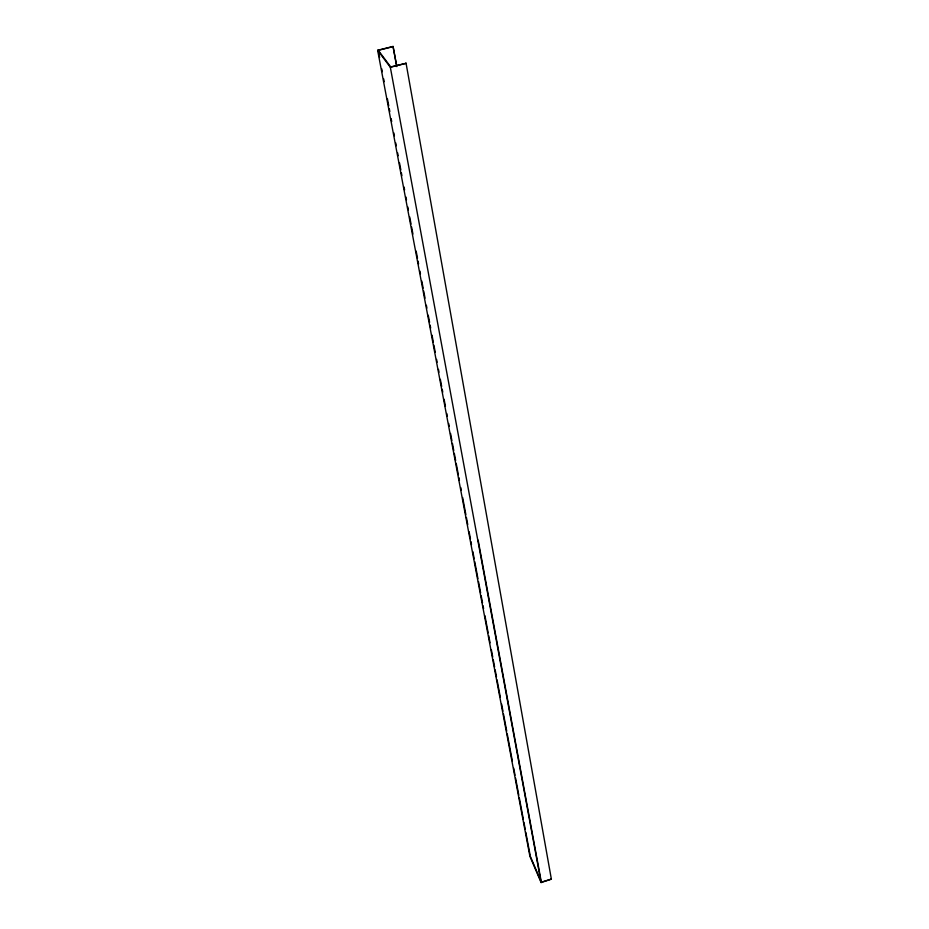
<?xml version="1.0" encoding="UTF-8"?>
<svg xmlns="http://www.w3.org/2000/svg" width="929" height="929" viewBox="0 0 929 929"><rect width="100%" height="100%" fill="white"/><g stroke="black" fill="none" stroke-linecap="round" stroke-linejoin="round"><path stroke-width="1.39" d="M530.354 856.422L541.328 882.167L551.361 879.113L541.108 882.55L529.902 856.271L377.638 50.294L393.06 46.45L396.822 66.598M377.638 50.294L390.331 67.26L406.17 63.288L390.726 66.958L378.277 50.329L393.188 46.613M378.277 50.329L379.613 57.447M381.761 68.839L382.307 71.696M383.642 78.814L384.188 81.659M387.405 98.753L388.752 105.871M389.286 108.716L389.832 111.573M391.167 118.691L391.701 121.536M393.861 132.928L394.395 135.785M395.742 142.903L396.277 145.748M397.624 152.867L398.158 155.724M399.493 162.842L400.84 169.961M401.374 172.806L401.92 175.662M404.069 187.054L404.603 189.899M405.95 197.018L406.484 199.874M407.831 206.993L408.365 209.838M409.712 216.956L411.048 224.075M411.593 226.931L412.929 234.05M416.157 251.144L417.504 258.262M418.038 261.107L418.573 263.952M419.92 271.082L420.454 273.927M421.801 281.046L423.148 288.164M423.682 291.021L425.029 298.139M426.365 305.258L426.91 308.103M428.246 315.233L429.593 322.351M430.127 325.196L430.661 328.042M432.008 335.172L433.355 342.29M433.889 345.135L435.236 352.254M436.584 359.384L437.118 362.229M438.453 369.347L438.999 372.192M440.334 379.322L441.681 386.441M442.216 389.286L442.761 392.131M444.097 399.261L445.444 406.379M446.791 413.498L447.325 416.343M448.672 423.473L449.206 426.318M450.553 433.437L451.889 440.555M452.435 443.412L453.77 450.53M454.316 453.375L455.651 460.494M456.197 463.35L458.345 474.742M458.88 477.587L459.414 480.432M460.761 487.551L461.295 490.407M462.642 497.526L465.87 514.62M466.404 517.465L467.751 524.583M469.087 531.702L470.434 538.832M470.968 541.677L471.502 544.522M472.849 551.64L474.196 558.77M474.731 561.615L477.959 578.709M478.493 581.554L480.641 592.946M481.176 595.791L482.523 602.921M483.057 605.766L483.603 608.611M484.938 615.73L488.166 632.823M488.7 635.668L490.047 642.798M491.395 649.917L492.73 657.035M493.276 659.88L494.611 667.01M495.157 669.855L496.492 676.974M497.038 679.819L500.255 696.913M501.602 704.031L502.949 711.149M503.483 714.006L506.711 731.088M507.246 733.945L512.343 761.002M513.691 768.12L515.038 775.239M515.572 778.096L518.8 795.178M519.334 798.034L523.364 819.39M523.898 822.246L525.245 829.365M525.779 832.21L530.087 854.994M478.145 540.121L541.328 882.167M390.331 67.26L541.108 882.55M393.06 46.45L396.439 65.007M406.043 63.114L551.361 879.113"/></g></svg>
